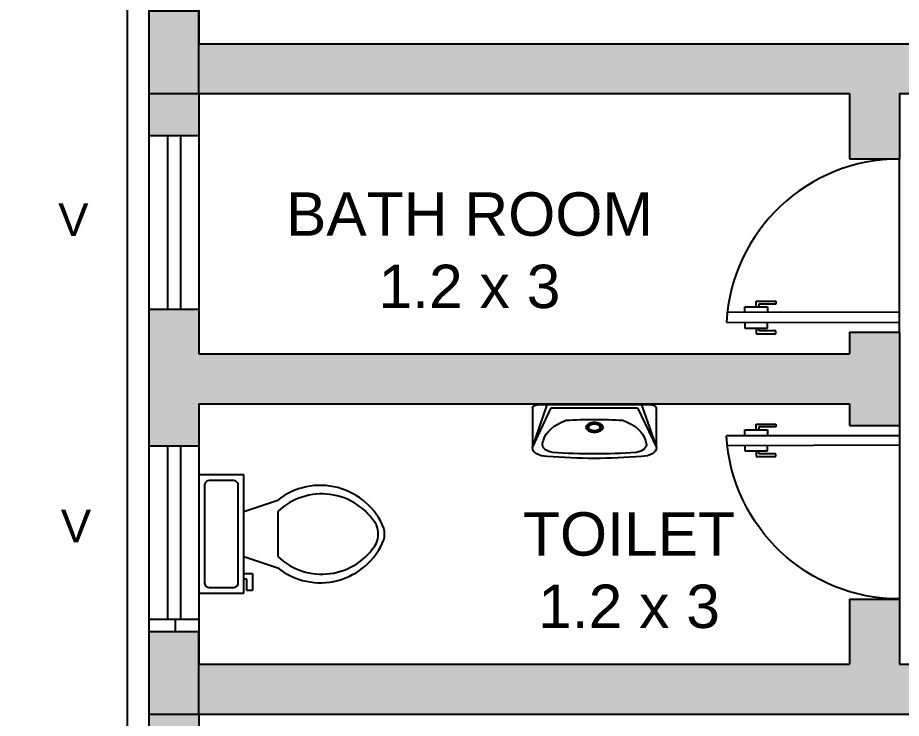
# Model space of a CAD drawing. Header units: metres. Extents: x 110.99 to 114.47, y 64.05 to 69.57.
# Drawn here: x 111.38502 to 111.42575, y 66.97611 to 67.0084 of the extents above; entities that cross this region are included whole.
import ezdxf

# ---------------------------------------------------------------- set-up
doc = ezdxf.new("R2010")
doc.units = ezdxf.units.M
doc.header["$MEASUREMENT"] = 0
doc.linetypes.add('HIDDEN', pattern=[0.375, 0.25, -0.125])
for name, color, linetype in [('1.WALL', 7, 'Continuous'), ('3.WINDOW', 4, 'Continuous'), ('6.COLUMN', 1, 'Continuous'), ('7.FURNITURE', 2, 'Continuous'), ('8.TEXT', 7, 'Continuous'), ('DIMENSION', 9, 'Continuous'), ('DOOR', 1, 'Continuous'), ('FURNITURE', 40, 'Continuous'), ('WALL', 7, 'Continuous')]:
    doc.layers.add(name, color=color, linetype=linetype)
doc.styles.get("Standard").update_dxf_attribs({"font": 'arial.ttf'})
doc.dimstyles.new('ISO-25', dxfattribs={"dimtxt": 0.0025, "dimasz": 0.003, "dimexe": 0.005, "dimexo": 0.005, "dimgap": 0.01, "dimtad": 0, "dimdsep": 46, "dimtxsty": 'Standard', "dimcen": 2.5, "dimadec": 0, "dimazin": 0, "dimtfac": 1, "dimtmove": 0, "dimatfit": 3, "dimfxl": 1, "dimarcsym": 0})
pattern_1 = [(0, (-0.6087051, 0.2008925), (0, 0.001), []), (90, (-0.608705, 0.2008925), (-0.002, 1e-19), [0.001, -0.001]), (90, (-0.607705, 0.2008925), (-0.002, 1e-19), [-0.001, 0.001])]

# ---------------------------------------------------------------- blocks, each defined once
blk = doc.blocks.new('Main Door')
at = {"layer": 'DOOR'}
for p, q in [((3.58, 61.4), (3.5, 0)), ((7, 0), (7.13, 61.09)), ((3.5, 54.87), (1.5, 54.87)), ((1.5, 54.87), (1.5, 46.87)), ((7, 54.87), (9, 54.87)), ((9, 54.87), (9, 46.87)), ((1.5, 50.87), (-0.5, 50.87)), ((-0.5, 50.87), (-0.5, 43.87)), ((9, 50.87), (11, 50.87)), ((11, 50.87), (11, 43.87)), ((0.5, 43.87), (0.5, 49.87)), ((0.5, 49.87), (1.5, 49.87)), ((10, 49.87), (9, 49.87)), ((10, 43.87), (10, 49.87)), ((1.5, 46.87), (3.5, 46.87)), ((9, 46.87), (7, 46.87)), ((-0.5, 43.87), (0.5, 43.87)), ((11, 43.87), (10, 43.87)), ((3.5, 0), (7, 0))]:
    blk.add_line(p, q, dxfattribs=at)
at = {"layer": 'DOOR', "color": 4}
blk.add_line((0, 0), (61.5, 0), dxfattribs=at)
at = {"layer": 'DOOR', "color": 3}
blk.add_arc((0, 0), 61.5, 0, 86.6615, dxfattribs=at)
blk = doc.blocks.new('Door')
at = {"layer": 'WALL', "color": 1, "linetype": 'Continuous'}
blk.add_blockref('Main Door', (0, 0), dxfattribs=at)
blk = doc.blocks.new('V_0.8')
at = {"layer": '3.WINDOW'}
for p, q in [((19.4579, 15.3875), (19.4579, 15.1575)), ((20.2579, 15.3875), (20.2579, 15.1575))]:
    blk.add_line(p, q, dxfattribs=at)
at = {"layer": '3.WINDOW', "color": 5}
for p, q in [((19.4579, 15.3025), (20.2579, 15.3025)), ((19.4579, 15.2425), (20.2579, 15.2425))]:
    blk.add_line(p, q, dxfattribs=at)
blk = doc.blocks.new('WC01')
at = {"layer": 'FURNITURE'}
for p, q in [((10.5, 0), (-10.5, 0)), ((-10.5, 0), (-10.5, -8)), ((10.5, -8), (10.5, 0)), ((8.5, -1), (-8.5, -1)), ((-9.5, -2), (-9.5, -6)), ((9.5, -6), (9.5, -2)), ((-8.5, -7), (8.5, -7)), ((-10.5, -8), (10.5, -8)), ((-10, -9.5), (-10, -8.5)), ((-10, -8.5), (-8, -8.5)), ((-8, -8.5), (-8, -8)), ((-7, -8), (-7, -9.5)), ((-4, -8), (-6, -14)), ((4, -8), (6, -14)), ((-7, -9.5), (-10, -9.5)), ((4, -14), (-4, -14))]:
    blk.add_line(p, q, dxfattribs=at)
for centre, radius, start, end in [((-8.62, -1.88), 0.884, 81.8699, 188.1301), ((8.62, -1.88), 0.884, 351.8699, 98.1301), ((-8.62, -6.12), 0.884, 171.8699, 278.1301), ((8.62, -6.12), 0.884, 261.8699, 8.1301), ((3.52, -21.58), 12.17, 141.4691, 247.9714), ((4.2, -21.82), 11.33, 136.3677, 238.9468), ((-3.52, -21.58), 12.17, 292.0284, 38.5307), ((-4.2, -21.82), 11.33, 301.053, 43.6321), ((0, -27.88), 4, 245.7318, 294.2682), ((0, -29), 4, 254.8605, 285.1395)]:
    blk.add_arc(centre, radius, start, end, dxfattribs=at)
blk = doc.blocks.new('WASHBASIN')
at = {"layer": 'FURNITURE'}
for p, q in [((-7.95, 0), (-10.43, -11.97)), ((-9.6, 0), (9.6, 0)), ((10.43, -11.97), (7.95, 0)), ((-10.43, -11.97), (-10.43, -0.83)), ((-7.27, -0.83), (-10.43, -11.97)), ((7.27, -0.83), (-7.27, -0.83)), ((10.43, -11.97), (7.27, -0.83)), ((10.43, -0.83), (10.43, -11.97)), ((-8.6, -9.93), (-8.72, -10.78)), ((-8.6, -9.93), (-8.72, -10.78)), ((8.72, -10.78), (8.6, -9.93))]:
    blk.add_line(p, q, dxfattribs=at)
for radius in [1.41, 0.993]:
    blk.add_circle((0, -6.28), radius, dxfattribs=at)
for centre, radius, start, end in [((-9.6, -0.83), 0.828, 90, 180), ((9.6, -0.83), 0.828, 0, 90), ((-0.57, -11.24), 8.13, 121.1945, 170.7066), ((-0.57, -11.24), 8.13, 121.1945, 170.7066), ((0, -52.71), 48.66, 90, 95.6408), ((0, -52.71), 48.66, 90, 95.6408), ((0, -52.71), 48.66, 84.3592, 90), ((0.57, -11.24), 8.13, 9.2934, 58.8055), ((0, -6.28), 1.41, 0, 180), ((0, -6.28), 0.993, 0, 180), ((0, -6.28), 1.41, 180, 0), ((0, -6.28), 0.993, 180, 0), ((-6.52, -11.14), 2.23, 170.399, 257.1369), ((-6.52, -11.14), 2.23, 170.399, 170.7066), ((6.52, -11.14), 2.23, 282.8631, 9.2934), ((-7.95, -11.97), 2.48, 180, 270), ((-0.11, 39.62), 53.38, 262.5654, 270.1156), ((0.11, 39.62), 53.38, 269.8844, 277.4346), ((7.95, -11.97), 2.48, 270, 360), ((0, 43.12), 58.12, 262.1414, 277.8586)]:
    blk.add_arc(centre, radius, start, end, dxfattribs=at)
blk = doc.blocks.new('COLUMN')
at = {"layer": '6.COLUMN'}
h = blk.add_hatch(color=256, dxfattribs=at)
h.dxf.hatch_style = 1
h.paths.add_polyline_path([(0, 0), (0.23, 0), (0.23, 0.38), (0, 0.38)])
blk.add_lwpolyline([(0, 0), (0.23, 0), (0.23, 0.38), (0, 0.38), (0, 0)], dxfattribs=at)
blk = doc.blocks.new('*D102')
at = {"layer": 'Defpoints', "color": 0, "linetype": 'Continuous', "transparency": 16777216}
for p in [(111.391049, 67.0757), (111.381857, 66.9357), (111.39107, 66.9357)]:
    blk.add_point(p, dxfattribs=at)
at = {"layer": 'DIMENSION', "color": 0, "linetype": 'Continuous', "lineweight": -2, "transparency": 16777216}
for p, q in [((111.386049, 67.0757), (111.376857, 67.0757)), ((111.381857, 67.0727), (111.381857, 67.017368)), ((111.381857, 66.9387), (111.381857, 66.994032)), ((111.38607, 66.9357), (111.376857, 66.9357))]:
    blk.add_line(p, q, dxfattribs=at)
at = {"layer": 'DIMENSION', "color": 0, "linetype": 'Continuous', "transparency": 16777216}
for points in [[(111.381357, 67.0727), (111.382357, 67.0727), (111.381857, 67.0757)], [(111.381357, 66.9387), (111.382357, 66.9387), (111.381857, 66.9357)]]:
    blk.add_solid(points, dxfattribs=at)
at = {"layer": 'DIMENSION', "color": 0, "linetype": 'Continuous', "transparency": 16777216, "insert": (111.381857, 67.0057), "char_height": 0.0025, "attachment_point": 5, "rotation": 90}
blk.add_mtext('14', dxfattribs=at)

msp = doc.modelspace()

# ---------------------------------------------------------------- hatches: boundary and pattern name
at = {"layer": '1.WALL', "linetype": 'Continuous'}
h = msp.add_hatch(dxfattribs=at)
h.set_pattern_fill('BRICK', color=1, scale=0.004)
h.set_pattern_definition(pattern_1)
h.paths.add_polyline_path([(111.54877, 67.0124), (111.51107, 67.0124), (111.51107, 67.0101), (111.54877, 67.0101)])
h.paths.add_polyline_path([(111.55107, 67.0086), (111.54877, 67.0086), (111.54877, 67.00135), (111.55107, 67.00135)])
h.paths.add_polyline_path([(111.55107, 67.0382), (111.54877, 67.0382), (111.54877, 67.0337), (111.55107, 67.0337)])
h.paths.add_polyline_path([(111.55107, 67.0299), (111.54877, 67.0299), (111.54877, 67.0259), (111.55107, 67.0259)])
h.paths.add_polyline_path([(111.55107, 67.0179), (111.54877, 67.0179), (111.54877, 67.0124), (111.55107, 67.0124)])
h.paths.add_polyline_path([(111.55107, 66.99135), (111.54877, 66.99135), (111.54877, 66.9826), (111.55107, 66.9826)])
h.paths.add_polyline_path([(111.54877, 66.9826), (111.51107, 66.9826), (111.51107, 66.9803), (111.54877, 66.9803)])
h.paths.add_polyline_path([(111.49597, 66.9826), (111.47847, 66.9826), (111.47847, 66.9803), (111.49597, 66.9803)])
h.paths.add_polyline_path([(111.46797, 66.9803), (111.46567, 66.9803), (111.46567, 66.9538), (111.46797, 66.9538)])
h.paths.add_polyline_path([(111.49877, 66.9803), (111.49647, 66.9803), (111.49647, 66.9538), (111.49877, 66.9538)])
h.paths.add_polyline_path([(111.55107, 66.9788), (111.54877, 66.9788), (111.54877, 66.9713), (111.55107, 66.9713)])
h.paths.add_polyline_path([(111.55107, 66.9613), (111.54877, 66.9613), (111.54877, 66.9523), (111.55107, 66.9523)])
h.paths.add_polyline_path([(111.53977, 66.9523), (111.49877, 66.9523), (111.49877, 66.9538), (111.49647, 66.9538), (111.49647, 66.9523), (111.48722, 66.9523), (111.48722, 66.95), (111.52147, 66.95), (111.52147, 66.938), (111.469179, 66.938), (111.466825, 66.9357), (111.55107, 66.9357), (111.55107, 66.9523), (111.54877, 66.9523), (111.54777, 66.9523), (111.54777, 66.95), (111.54877, 66.95), (111.54877, 66.938), (111.52377, 66.938), (111.52377, 66.95), (111.53977, 66.95)])
h.paths.add_polyline_path([(111.47722, 66.9523), (111.46797, 66.9523), (111.46797, 66.95), (111.47722, 66.95)], flags=17)
h.paths.add_polyline_path([(111.469179, 66.938), (111.42067, 66.938), (111.42067, 66.9357), (111.466825, 66.9357)])
h.paths.add_polyline_path([(111.41837, 66.938), (111.414018, 66.938), (111.414018, 66.9357), (111.41837, 66.9357)])
h.paths.add_polyline_path([(111.406018, 66.938), (111.39487, 66.938), (111.39487, 66.9357), (111.406018, 66.9357)])
h.paths.add_polyline_path([(111.42067, 66.95), (111.429481, 66.95), (111.429481, 66.9523), (111.40237, 66.9523), (111.40237, 66.95), (111.41837, 66.95), (111.41837, 66.9395), (111.42067, 66.9395)])
h.paths.add_polyline_path([(111.39337, 66.95), (111.39107, 66.95), (111.39107, 66.938), (111.39337, 66.938)])
h.paths.add_polyline_path([(111.39337, 66.9593), (111.39107, 66.9593), (111.39107, 66.9538), (111.39337, 66.9538)])
h.paths.add_polyline_path([(111.39337, 66.9763), (111.39107, 66.9763), (111.39107, 66.9693), (111.39337, 66.9693)])
h.paths.add_polyline_path([(111.432884, 66.9786), (111.42567, 66.9786), (111.42567, 66.9816), (111.42337, 66.9816), (111.42337, 66.9786), (111.39337, 66.9786), (111.39337, 66.9763), (111.433174, 66.9763, -0.064764)])
h.paths.add_polyline_path([(111.42567, 66.9939), (111.42337, 66.9939), (111.42337, 66.9929), (111.39337, 66.9929), (111.39337, 66.994971), (111.39107, 66.994971), (111.39107, 66.988672), (111.39337, 66.988672), (111.39337, 66.9906), (111.42337, 66.9906), (111.42337, 66.9896), (111.42567, 66.9896), (111.42567, 66.9906)])
h.paths.add_polyline_path([(111.39337, 67.0049), (111.39107, 67.0049), (111.39107, 67.002971), (111.39337, 67.002971)])
h.paths.add_polyline_path([(111.43337, 67.0072), (111.39337, 67.0072), (111.39337, 67.0049), (111.42337, 67.0049), (111.42337, 67.0019), (111.42567, 67.0019), (111.42567, 67.0049), (111.43337, 67.0049)])
h.paths.add_polyline_path([(111.39337, 67.014216), (111.39107, 67.014216), (111.39107, 67.0087), (111.39337, 67.0087)])
h.paths.add_polyline_path([(111.44567, 66.9763), (111.44337, 66.9763), (111.44337, 66.9538), (111.44567, 66.9538)])
h.paths.add_polyline_path([(111.44337, 66.9523), (111.437481, 66.9523), (111.437481, 66.95), (111.44337, 66.95)])
h.paths.add_polyline_path([(111.44337, 66.9786), (111.44187, 66.978565), (111.44187, 66.9763), (111.44337, 66.9763)])
h = msp.add_hatch(dxfattribs=at)
h.set_pattern_fill('BRICK', color=1, scale=0.004)
h.set_pattern_definition(pattern_1)
h.paths.add_polyline_path([(111.39437, 66.9523), (111.39337, 66.9523), (111.39337, 66.95), (111.39437, 66.95)])
h.paths.add_polyline_path([(111.39337, 66.980672), (111.39107, 66.980672), (111.39107, 66.9801), (111.39337, 66.9801)])

# ---------------------------------------------------------------- linework, layer by layer
at = {"color": 5, "linetype": 'HIDDEN', "ltscale": 0.01}
msp.add_line((111.39007, 67.0757), (111.39007, 66.9357), dxfattribs=at)
at = {"layer": '1.WALL'}
for p, q in [((111.39107, 67.0757), (111.39107, 66.9357)), ((111.39337, 67.0312), (111.39337, 67.0072)), ((111.39337, 67.0072), (111.43337, 67.0072)), ((111.39337, 67.0049), (111.39337, 66.9929)), ((111.39337, 67.0049), (111.42337, 67.0049)), ((111.42337, 67.0049), (111.42337, 67.0019)), ((111.42567, 67.0049), (111.43567, 67.0049)), ((111.42567, 67.0049), (111.42567, 67.0019)), ((111.42337, 67.0019), (111.42567, 67.0019)), ((111.42337, 66.9939), (111.42337, 66.9929)), ((111.42337, 66.9939), (111.42337, 66.9939)), ((111.42337, 66.9939), (111.42567, 66.9939)), ((111.42567, 66.9939), (111.42567, 66.9906)), ((111.39337, 66.9929), (111.42337, 66.9929)), ((111.39337, 66.9906), (111.39337, 66.9786)), ((111.39337, 66.9906), (111.42337, 66.9906)), ((111.42337, 66.9906), (111.42337, 66.9896)), ((111.42337, 66.9906), (111.42337, 66.9896)), ((111.42567, 66.9906), (111.42567, 66.9896)), ((111.42337, 66.9896), (111.42567, 66.9896)), ((111.42337, 66.9816), (111.42337, 66.9786)), ((111.42337, 66.9816), (111.42567, 66.9816)), ((111.42567, 66.9816), (111.42567, 66.9786)), ((111.39337, 66.9786), (111.42337, 66.9786)), ((111.42567, 66.9786), (111.43337, 66.9786)), ((111.39337, 66.9763), (111.39337, 66.9523)), ((111.39337, 66.9763), (111.433174, 66.9763))]:
    msp.add_line(p, q, dxfattribs=at)

# ---------------------------------------------------------------- block references
at = {"layer": '3.WINDOW', "xscale": -0.01, "yscale": 0.01, "zscale": 0.01, "rotation": 90}
for p in [(111.544945, 67.197549), (111.544945, 67.18325)]:
    msp.add_blockref('V_0.8', p, dxfattribs=at)
at = {"layer": '7.FURNITURE', "xscale": 0.01, "yscale": 0.01, "zscale": 0.01}
for p in [(111.39107, 67.0049), (111.39107, 66.9763)]:
    msp.add_blockref('COLUMN', p, dxfattribs=at)
at = {"layer": '7.FURNITURE'}
for name, p, xscale, yscale, zscale, rotation in [('WASHBASIN', (111.411603, 66.990549), 0.0002737957269609126, -0.0001641536943137112, 0.0002737957269609126, 180), ('WC01', (111.39337, 66.9846), 0.0002594712541263902, 0.0002594712541263902, 0.0002594712541263902, 90)]:
    msp.add_blockref(name, p, dxfattribs=dict(at, xscale=xscale, yscale=yscale, zscale=zscale, rotation=rotation))
at = {"layer": 'WALL', "color": 1, "linetype": 'Continuous', "yscale": 0.0001299702745707748, "zscale": 0.0001299702745707748}
for p, xscale, rotation in [((111.42567, 66.9939), 0.0001299702745707748, 89.99999999999999), ((111.42567, 66.9896), -0.0001299702745707748, 90)]:
    msp.add_blockref('Door', p, dxfattribs=dict(at, xscale=xscale, rotation=rotation))

# ---------------------------------------------------------------- texts
at = {"layer": '1.WALL', "linetype": 'Continuous', "char_height": 0.0015, "attachment_point": 1}
for insert in [(111.386886, 66.999842), (111.387006, 66.985718)]:
    msp.add_mtext_dynamic_manual_height_columns('V', width=0.00765105, gutter_width=1, heights=[0], dxfattribs=dict(at, insert=insert))
at = {"layer": '8.TEXT', "char_height": 0.002, "attachment_point": 1}
for s, insert in [('\\pxqc;BATH ROOM\\P1.2 x 3', (111.39337, 67.000349)), ('\\pxqc;TOILET\\P1.2 x 3', (111.400726, 66.985604))]:
    msp.add_mtext_dynamic_manual_height_columns(s, width=0.02494395, gutter_width=0.01, heights=[0], dxfattribs=dict(at, insert=insert))

# ---------------------------------------------------------------- dimensions: what is measured, and where the dimension line sits
at = {"layer": 'DIMENSION', "linetype": 'Continuous'}
dim = msp.add_linear_dim(base=(111.381857, 66.9357), p1=(111.391049, 67.0757), p2=(111.39107, 66.9357), angle=90, text='14', dimstyle='ISO-25', dxfattribs=at)
dim.commit()
dim.dimension.update_dxf_attribs({"geometry": '*D102', "text_midpoint": (111.381857, 67.0057)})

doc.saveas('drawing.dxf')
